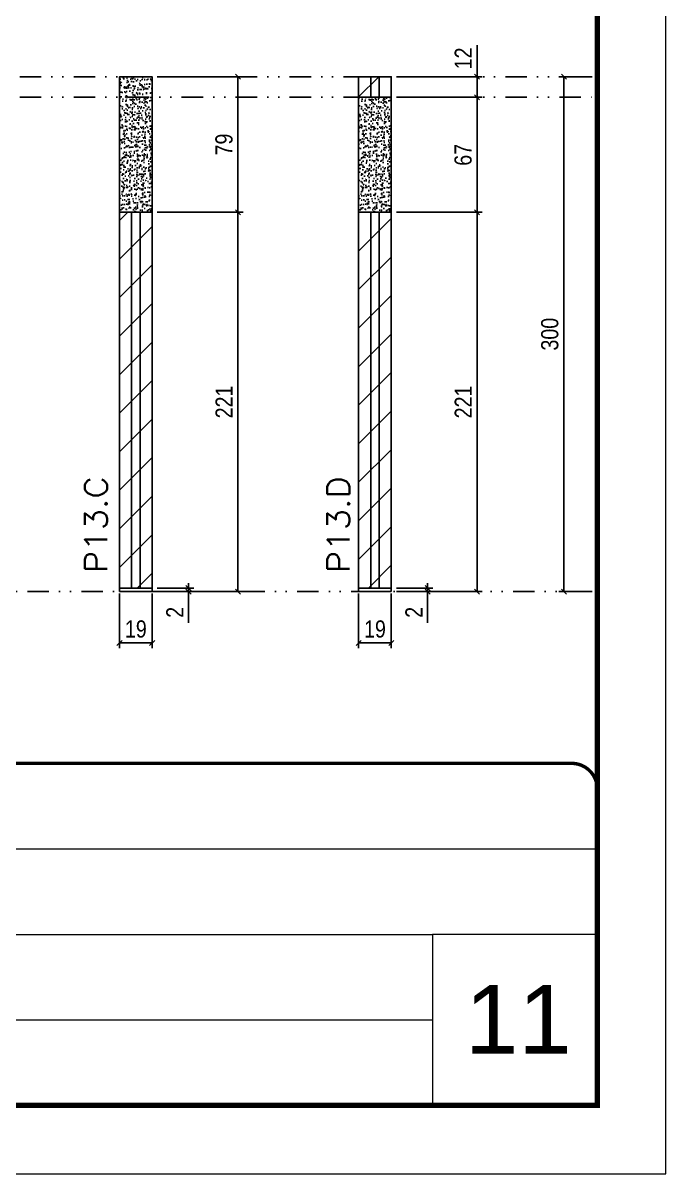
# Model space of a CAD drawing. Extents: x 14400 to 20667, y -21631 to 6985.
# Drawn here: x 18707 to 19082, y 3638 to 4308 of the extents above; entities that cross this region are included whole.
import ezdxf

# ---------------------------------------------------------------- set-up
doc = ezdxf.new("R2010")
doc.units = 0
for name, pattern in [('CONTINUO', [0]), ('DASHED', [0.75, 0.5, -0.25]), ('DIVIDE2', [0.625, 0.25, -0.125, 0, -0.125, 0, -0.125])]:
    doc.linetypes.add(name, pattern=pattern)
for name, color, linetype, lineweight in [('CARIMBO', 255, 'Continuous', 9), ('Folhas', 255, 'Continuous', 9), ('Hachura', 251, 'Continuous', 9), ('SARRAFO DE PRESSAO', 251, 'DASHED', 9), ('Texto Seção', 7, 'Continuous', 15)]:
    doc.layers.add(name, color=color, linetype=linetype, lineweight=lineweight)
for name, color, linetype in [('COTA', 241, 'Continuous'), ('Nível', 160, 'Continuous'), ('Painéis', 200, 'Continuous'), ('SARR_2.2x7', 40, 'Continuous')]:
    doc.layers.add(name, color=color, linetype=linetype)
doc.styles.add('ARIAL', font='arial.ttf')
doc.styles.add('COTA TECNICA', font='techl___.ttf', dxfattribs={"height": 10})
doc.styles.add('COTA TECNICA-50', font='techl___.ttf', dxfattribs={"height": 10})
doc.styles.add('REGUA-120', font='ROMANS.shx', dxfattribs={"height": 15})
doc.dimstyles.new('COTA PAINEL-50', dxfattribs={"dimtxt": 10, "dimasz": 3, "dimexe": 3, "dimexo": 3, "dimgap": 3, "dimtad": 1, "dimdec": 1, "dimzin": 12, "dimdsep": 46, "dimtxsty": 'COTA TECNICA-50', "dimblk1": 'OBLIQUE', "dimblk2": 'OBLIQUE', "dimsah": 1, "dimcen": 0.9, "dimclrd": 4, "dimclre": 4, "dimclrt": 240, "dimadec": 1, "dimazin": 3, "dimtfac": 1, "dimtdec": 1, "dimtmove": 0, "dimatfit": 3, "dimfxl": 1, "dimtolj": 1, "dimtzin": 12, "dimarcsym": 0})
doc.dimstyles.new('PAINEL', dxfattribs={"dimtxt": 10, "dimasz": 3, "dimexe": 3, "dimexo": 3, "dimgap": 3, "dimtad": 1, "dimdec": 1, "dimzin": 12, "dimdsep": 46, "dimtxsty": 'COTA TECNICA', "dimblk1": 'OBLIQUE', "dimblk2": 'OBLIQUE', "dimsah": 1, "dimcen": 0.9, "dimclrd": 4, "dimclre": 4, "dimclrt": 240, "dimadec": 1, "dimazin": 3, "dimtfac": 1, "dimtdec": 1, "dimtmove": 0, "dimatfit": 3, "dimfxl": 1, "dimtolj": 1, "dimtzin": 12, "dimarcsym": 0})

# ---------------------------------------------------------------- blocks, each defined once
blk = doc.blocks.new('9999999999')
at = {"color": 30, "linetype": 'CONTINUO'}
for p, q in [((98564.56, 34379.64), (99583.98, 34379.64)), ((98564.56, 34329.83), (99487.98, 34329.83)), ((99583.98, 34329.83), (99487.98, 34329.83)), ((99487.98, 34329.83), (99487.98, 34230.21)), ((98564.56, 34280.02), (99487.98, 34280.02))]:
    blk.add_line(p, q, dxfattribs=at)
at = {"color": 30, "linetype": 'CONTINUO', "const_width": 2}
blk.add_lwpolyline([(99583.98, 34230.21), (99583.98, 34414.45, 0.414214), (99568.98, 34429.45), (98228.98, 34429.45, 0.414214), (98213.98, 34414.45), (98213.98, 34245.21, 0.414214), (98228.98, 34230.21), (99583.98, 34230.21)], format="xyb", dxfattribs=at)
at = {"layer": 'Folhas'}
blk.add_lwpolyline([(98138.98, 34190.21), (99623.98, 34190.21), (99623.98, 35240.21), (98138.98, 35240.21)], close=True, dxfattribs=at)
at = {"layer": 'Folhas', "color": 30, "const_width": 3}
blk.add_lwpolyline([(98213.98, 34230.21), (99583.98, 34230.21), (99583.98, 35200.21), (98213.98, 35200.21)], close=True, dxfattribs=at)
blk = doc.blocks.new('_Oblique')
at = {"color": 0, "linetype": 'ByBlock', "lineweight": -2}
blk.add_line((-0.5, -0.5), (0.5, 0.5), dxfattribs=at)
blk = doc.blocks.new('*D734')
at = {"layer": 'COTA', "color": 4, "lineweight": -2, "transparency": 16777216}
for p, q in [((19038.97, 4276.86), (19019.51, 4276.86)), ((19022.51, 3976.86), (19022.51, 4276.86)), ((19038.97, 3976.86), (19019.51, 3976.86))]:
    blk.add_line(p, q, dxfattribs=at)
at = {"layer": 'Defpoints', "color": 0, "transparency": 16777216}
for p in [(19022.51, 4276.86), (19041.97, 4276.86), (19041.97, 3976.86)]:
    blk.add_point(p, dxfattribs=at)
at = {"layer": 'COTA', "color": 4, "lineweight": -2, "transparency": 16777216, "xscale": 3, "yscale": 3, "zscale": 3}
for p, rotation in [((19022.51, 4276.86), 90), ((19022.51, 3976.86), 270)]:
    blk.add_blockref('_Oblique', p, dxfattribs=dict(at, rotation=rotation))
at = {"layer": 'COTA', "color": 240, "transparency": 16777216, "insert": (19014.29, 4126.86), "char_height": 10, "attachment_point": 5, "rotation": 90, "style": 'COTA TECNICA'}
blk.add_mtext('\\A1;300', dxfattribs=at)
blk = doc.blocks.new('*D1088')
at = {"layer": 'COTA', "color": 4, "lineweight": -2, "transparency": 16777216}
for p, q in [((18763.54, 3975.86), (18763.54, 3943.97)), ((18782.54, 3975.86), (18782.54, 3943.97)), ((18763.54, 3946.97), (18782.54, 3946.97))]:
    blk.add_line(p, q, dxfattribs=at)
at = {"layer": 'Defpoints', "color": 0, "transparency": 16777216}
for p in [(18763.54, 3978.86), (18782.54, 3978.86), (18782.54, 3946.97)]:
    blk.add_point(p, dxfattribs=at)
at = {"layer": 'COTA', "color": 4, "lineweight": -2, "transparency": 16777216, "xscale": 3, "yscale": 3, "zscale": 3, "rotation": 180}
blk.add_blockref('_Oblique', (18763.54, 3946.97), dxfattribs=at)
at = {"layer": 'COTA', "color": 4, "lineweight": -2, "transparency": 16777216, "xscale": 3, "yscale": 3, "zscale": 3}
blk.add_blockref('_Oblique', (18782.54, 3946.97), dxfattribs=at)
at = {"layer": 'COTA', "color": 240, "transparency": 16777216, "insert": (18773.04, 3955.05), "char_height": 10, "attachment_point": 5, "style": 'COTA TECNICA'}
blk.add_mtext('\\A1;19', dxfattribs=at)
blk = doc.blocks.new('*D1089')
at = {"layer": 'COTA', "color": 4, "lineweight": -2, "transparency": 16777216}
for p, q in [((18785.54, 3978.86), (18806.74, 3978.86)), ((18785.54, 3976.86), (18806.74, 3976.86)), ((18803.74, 3978.86), (18803.74, 3981.86)), ((18803.74, 3978.86), (18803.74, 3976.86)), ((18803.74, 3976.86), (18803.74, 3958.75))]:
    blk.add_line(p, q, dxfattribs=at)
at = {"layer": 'Defpoints', "color": 0, "transparency": 16777216}
for p in [(18782.54, 3978.86), (18782.54, 3976.86), (18803.74, 3978.86)]:
    blk.add_point(p, dxfattribs=at)
at = {"layer": 'COTA', "color": 4, "lineweight": -2, "transparency": 16777216, "xscale": 3, "yscale": 3, "zscale": 3}
for p, rotation in [((18803.74, 3978.86), 270), ((18803.74, 3976.86), 90)]:
    blk.add_blockref('_Oblique', p, dxfattribs=dict(at, rotation=rotation))
at = {"layer": 'COTA', "color": 240, "transparency": 16777216, "insert": (18795.74, 3964.8), "char_height": 10, "attachment_point": 5, "rotation": 90, "style": 'COTA TECNICA-50'}
blk.add_mtext('\\A1;2', dxfattribs=at)
blk = doc.blocks.new('*D1090')
at = {"layer": 'COTA', "color": 4, "lineweight": -2, "transparency": 16777216}
for p, q in [((18785.54, 4197.86), (18835.53, 4197.86)), ((18832.53, 3976.86), (18832.53, 4197.86)), ((18785.54, 3976.86), (18835.53, 3976.86))]:
    blk.add_line(p, q, dxfattribs=at)
at = {"layer": 'Defpoints', "color": 0, "transparency": 16777216}
for p in [(18782.54, 4197.86), (18832.53, 4197.86), (18782.54, 3976.86)]:
    blk.add_point(p, dxfattribs=at)
at = {"layer": 'COTA', "color": 4, "lineweight": -2, "transparency": 16777216, "xscale": 3, "yscale": 3, "zscale": 3}
for p, rotation in [((18832.53, 4197.86), 90), ((18832.53, 3976.86), 270)]:
    blk.add_blockref('_Oblique', p, dxfattribs=dict(at, rotation=rotation))
at = {"layer": 'COTA', "color": 240, "transparency": 16777216, "insert": (18824.47, 4087.36), "char_height": 10, "attachment_point": 5, "rotation": 90, "style": 'COTA TECNICA-50'}
blk.add_mtext('\\A1;221', dxfattribs=at)
blk = doc.blocks.new('*D1091')
at = {"layer": 'COTA', "color": 4, "lineweight": -2, "transparency": 16777216}
for p, q in [((18785.54, 4276.86), (18835.53, 4276.86)), ((18832.53, 4197.86), (18832.53, 4276.86)), ((18785.54, 4197.86), (18835.53, 4197.86))]:
    blk.add_line(p, q, dxfattribs=at)
at = {"layer": 'Defpoints', "color": 0, "transparency": 16777216}
for p in [(18782.54, 4276.86), (18832.53, 4276.86), (18782.54, 4197.86)]:
    blk.add_point(p, dxfattribs=at)
at = {"layer": 'COTA', "color": 4, "lineweight": -2, "transparency": 16777216, "xscale": 3, "yscale": 3, "zscale": 3}
for p, rotation in [((18832.53, 4276.86), 90), ((18832.53, 4197.86), 270)]:
    blk.add_blockref('_Oblique', p, dxfattribs=dict(at, rotation=rotation))
at = {"layer": 'COTA', "color": 240, "transparency": 16777216, "insert": (18824.43, 4237.36), "char_height": 10, "attachment_point": 5, "rotation": 90, "style": 'COTA TECNICA'}
blk.add_mtext('\\A1;79', dxfattribs=at)
blk = doc.blocks.new('*D1092')
at = {"layer": 'COTA', "color": 4, "lineweight": -2, "transparency": 16777216}
for p, q in [((18902.88, 3975.86), (18902.88, 3943.97)), ((18921.88, 3975.86), (18921.88, 3943.97)), ((18902.88, 3946.97), (18921.88, 3946.97))]:
    blk.add_line(p, q, dxfattribs=at)
at = {"layer": 'Defpoints', "color": 0, "transparency": 16777216}
for p in [(18902.88, 3978.86), (18921.88, 3978.86), (18921.88, 3946.97)]:
    blk.add_point(p, dxfattribs=at)
at = {"layer": 'COTA', "color": 4, "lineweight": -2, "transparency": 16777216, "xscale": 3, "yscale": 3, "zscale": 3, "rotation": 180}
blk.add_blockref('_Oblique', (18902.88, 3946.97), dxfattribs=at)
at = {"layer": 'COTA', "color": 4, "lineweight": -2, "transparency": 16777216, "xscale": 3, "yscale": 3, "zscale": 3}
blk.add_blockref('_Oblique', (18921.88, 3946.97), dxfattribs=at)
at = {"layer": 'COTA', "color": 240, "transparency": 16777216, "insert": (18912.38, 3955.05), "char_height": 10, "attachment_point": 5, "style": 'COTA TECNICA'}
blk.add_mtext('\\A1;19', dxfattribs=at)
blk = doc.blocks.new('*D1093')
at = {"layer": 'COTA', "color": 4, "lineweight": -2, "transparency": 16777216}
for p, q in [((18924.88, 3978.86), (18946.08, 3978.86)), ((18924.88, 3976.86), (18946.08, 3976.86)), ((18943.08, 3978.86), (18943.08, 3981.86)), ((18943.08, 3978.86), (18943.08, 3976.86)), ((18943.08, 3976.86), (18943.08, 3958.75))]:
    blk.add_line(p, q, dxfattribs=at)
at = {"layer": 'Defpoints', "color": 0, "transparency": 16777216}
for p in [(18921.88, 3978.86), (18921.88, 3976.86), (18943.08, 3978.86)]:
    blk.add_point(p, dxfattribs=at)
at = {"layer": 'COTA', "color": 4, "lineweight": -2, "transparency": 16777216, "xscale": 3, "yscale": 3, "zscale": 3}
for p, rotation in [((18943.08, 3978.86), 270), ((18943.08, 3976.86), 90)]:
    blk.add_blockref('_Oblique', p, dxfattribs=dict(at, rotation=rotation))
at = {"layer": 'COTA', "color": 240, "transparency": 16777216, "insert": (18935.08, 3964.8), "char_height": 10, "attachment_point": 5, "rotation": 90, "style": 'COTA TECNICA-50'}
blk.add_mtext('\\A1;2', dxfattribs=at)
blk = doc.blocks.new('*D1094')
at = {"layer": 'COTA', "color": 4, "lineweight": -2, "transparency": 16777216}
for p, q in [((18924.88, 4197.86), (18974.87, 4197.86)), ((18971.87, 3976.86), (18971.87, 4197.86)), ((18924.88, 3976.86), (18974.87, 3976.86))]:
    blk.add_line(p, q, dxfattribs=at)
at = {"layer": 'Defpoints', "color": 0, "transparency": 16777216}
for p in [(18921.88, 4197.86), (18971.87, 4197.86), (18921.88, 3976.86)]:
    blk.add_point(p, dxfattribs=at)
at = {"layer": 'COTA', "color": 4, "lineweight": -2, "transparency": 16777216, "xscale": 3, "yscale": 3, "zscale": 3}
for p, rotation in [((18971.87, 4197.86), 90), ((18971.87, 3976.86), 270)]:
    blk.add_blockref('_Oblique', p, dxfattribs=dict(at, rotation=rotation))
at = {"layer": 'COTA', "color": 240, "transparency": 16777216, "insert": (18963.82, 4087.36), "char_height": 10, "attachment_point": 5, "rotation": 90, "style": 'COTA TECNICA-50'}
blk.add_mtext('\\A1;221', dxfattribs=at)
blk = doc.blocks.new('*D1095')
at = {"layer": 'COTA', "color": 4, "lineweight": -2, "transparency": 16777216}
for p, q in [((18924.88, 4264.86), (18974.87, 4264.86)), ((18971.87, 4197.86), (18971.87, 4264.86)), ((18924.88, 4197.86), (18974.87, 4197.86))]:
    blk.add_line(p, q, dxfattribs=at)
at = {"layer": 'Defpoints', "color": 0, "transparency": 16777216}
for p in [(18921.88, 4264.86), (18971.87, 4264.86), (18921.88, 4197.86)]:
    blk.add_point(p, dxfattribs=at)
at = {"layer": 'COTA', "color": 4, "lineweight": -2, "transparency": 16777216, "xscale": 3, "yscale": 3, "zscale": 3}
for p, rotation in [((18971.87, 4264.86), 90), ((18971.87, 4197.86), 270)]:
    blk.add_blockref('_Oblique', p, dxfattribs=dict(at, rotation=rotation))
at = {"layer": 'COTA', "color": 240, "transparency": 16777216, "insert": (18963.77, 4231.36), "char_height": 10, "attachment_point": 5, "rotation": 90, "style": 'COTA TECNICA'}
blk.add_mtext('\\A1;67', dxfattribs=at)
blk = doc.blocks.new('*D1096')
at = {"layer": 'COTA', "color": 4, "lineweight": -2, "transparency": 16777216}
for p, q in [((18971.87, 4276.86), (18971.87, 4295.17)), ((18924.88, 4276.86), (18974.87, 4276.86)), ((18971.87, 4264.86), (18971.87, 4276.86)), ((18924.88, 4264.86), (18974.87, 4264.86))]:
    blk.add_line(p, q, dxfattribs=at)
at = {"layer": 'Defpoints', "color": 0, "transparency": 16777216}
for p in [(18921.88, 4276.86), (18971.87, 4276.86), (18921.88, 4264.86)]:
    blk.add_point(p, dxfattribs=at)
at = {"layer": 'COTA', "color": 4, "lineweight": -2, "transparency": 16777216, "xscale": 3, "yscale": 3, "zscale": 3}
for p, rotation in [((18971.87, 4276.86), 90), ((18971.87, 4264.86), 270)]:
    blk.add_blockref('_Oblique', p, dxfattribs=dict(at, rotation=rotation))
at = {"layer": 'COTA', "color": 240, "transparency": 16777216, "insert": (18963.82, 4287.52), "char_height": 10, "attachment_point": 5, "rotation": 90, "style": 'COTA TECNICA'}
blk.add_mtext('\\A1;12', dxfattribs=at)

msp = doc.modelspace()

# ---------------------------------------------------------------- hatches: boundary and pattern name
at = {"layer": 'COTA'}
h = msp.add_hatch(dxfattribs=at)
h.set_pattern_fill('AR-CONC', color=256, scale=0.03)
h.set_pattern_definition([(50, (23.4895, -28), (5.4655401, -0.4781726), [0.5715, -6.2865]), (355, (23.4895, -28), (-1.0573026, 5.7317054), [0.4572, -5.0292175]), (100.451445, (23.945, -28.04), (4.4082374, 5.2535326), [0.4857003, -5.3427073]), (46.1842, (23.4895, -26.476), (8.1323712, -1.2612698), [0.85725, -9.42975]), (96.635558, (24.167, -26.581), (7.122124, 7.4227837), [0.7285507, -8.0140682]), (351.18415, (23.4895, -26.476), (7.122124, 7.4227837), [0.685799, -7.543792]), (21, (24.2515, -26.857), (4.5484317, -3.0679559), [0.5715, -6.2865]), (326, (24.2515, -26.857), (1.8540609, 5.525639), [0.4572, -5.0292]), (71.451445, (24.6306, -27.1127), (6.4024926, 2.457683), [0.4857003, -5.3426981]), (37.5, (23.4895, -28), (0.0926581, 2.53665117), [0, -4.96824, 0, -5.1054, 0, -5.04825]), (7.5, (23.4895, -28), (2.00458988, 3.00541724), [0, -2.91084, 0, -4.85394, 0, -1.92405]), (327.5, (21.7903, -28), (4.06771786, -0.17186232), [0, -1.905, 0, -5.9436, 0, -7.8867]), (317.5, (21.0283, -28), (4.44387544, 0.7627947), [0, -2.4765, 0, -3.94716, 0, -5.6007])])
h.paths.add_polyline_path([(18782.54, 4276.86), (18763.54, 4276.86), (18763.54, 4197.86), (18782.54, 4197.86)])
h = msp.add_hatch(dxfattribs=at)
h.set_pattern_fill('AR-CONC', color=256, scale=0.03)
h.set_pattern_definition([(50, (162.8313, -28), (5.4655401, -0.4781726), [0.5715, -6.2865]), (355, (162.8313, -28), (-1.0573026, 5.7317054), [0.4572, -5.0292175]), (100.451445, (163.287, -28.04), (4.4082374, 5.2535326), [0.4857003, -5.3427073]), (46.1842, (162.831, -26.476), (8.1323712, -1.2612698), [0.85725, -9.42975]), (96.635558, (163.509, -26.581), (7.122124, 7.4227837), [0.7285507, -8.0140682]), (351.18415, (162.831, -26.476), (7.122124, 7.4227837), [0.685799, -7.543792]), (21, (163.5933, -26.857), (4.5484317, -3.0679559), [0.5715, -6.2865]), (326, (163.5933, -26.857), (1.8540609, 5.525639), [0.4572, -5.0292]), (71.451445, (163.9724, -27.1127), (6.4024926, 2.457683), [0.4857003, -5.3426981]), (37.5, (162.8313, -28), (0.0926581, 2.53665117), [0, -4.96824, 0, -5.1054, 0, -5.04825]), (7.5, (162.8313, -28), (2.00458988, 3.00541724), [0, -2.91084, 0, -4.85394, 0, -1.92405]), (327.5, (161.132, -28), (4.06771786, -0.17186232), [0, -1.905, 0, -5.9436, 0, -7.8867]), (317.5, (160.37, -28), (4.44387544, 0.7627947), [0, -2.4765, 0, -3.94716, 0, -5.6007])])
h.paths.add_polyline_path([(18921.88, 4264.86), (18902.88, 4264.86), (18902.88, 4197.86), (18921.88, 4197.86)])
at = {"layer": 'Hachura', "linetype": 'ByBlock'}
h = msp.add_hatch(dxfattribs=at)
h.set_pattern_fill('ANSI31', color=256, scale=5)
h.paths.add_polyline_path([(18782.54, 4197.86), (18763.54, 4197.86), (18763.54, 3978.86), (18782.54, 3978.86)])
h.paths.add_polyline_path([(18921.88, 4197.86), (18902.88, 4197.86), (18902.88, 3978.86), (18921.88, 3978.86)])
h.paths.add_polyline_path([(18921.88, 4276.86), (18902.88, 4276.86), (18902.88, 4264.86), (18921.88, 4264.86)])

# ---------------------------------------------------------------- linework, layer by layer
at = {"layer": 'COTA'}
for points in [[(18763.54, 4197.86), (18782.54, 4197.86), (18782.54, 4276.86), (18763.54, 4276.86)], [(18902.88, 4197.86), (18921.88, 4197.86), (18921.88, 4264.86), (18902.88, 4264.86)]]:
    msp.add_lwpolyline(points, close=True, dxfattribs=at)
at = {"layer": 'Nível', "color": 4, "linetype": 'DIVIDE2', "ltscale": 50}
for p, q in [((18139.28, 4276.86), (19041.97, 4276.86)), ((18139.28, 4264.86), (19041.97, 4264.86)), ((17671.97, 3976.86), (19041.97, 3976.86))]:
    msp.add_line(p, q, dxfattribs=at)
at = {"layer": 'Painéis'}
for p, q in [((18763.54, 4197.86), (18763.54, 3978.86)), ((18763.54, 4197.86), (18782.54, 4197.86)), ((18782.54, 4197.86), (18782.54, 3978.86)), ((18902.88, 4197.86), (18902.88, 3978.86)), ((18902.88, 4197.86), (18921.88, 4197.86)), ((18921.88, 4197.86), (18921.88, 3978.86)), ((18763.54, 3978.86), (18782.54, 3978.86)), ((18763.54, 3976.86), (18763.54, 3978.86)), ((18782.54, 3976.86), (18763.54, 3976.86)), ((18782.54, 3978.86), (18782.54, 3976.86)), ((18902.88, 3978.86), (18921.88, 3978.86)), ((18902.88, 3976.86), (18902.88, 3978.86)), ((18921.88, 3976.86), (18902.88, 3976.86)), ((18921.88, 3978.86), (18921.88, 3976.86))]:
    msp.add_line(p, q, dxfattribs=at)
msp.add_lwpolyline([(18902.88, 4264.86), (18921.88, 4264.86), (18921.88, 4276.86), (18902.88, 4276.86)], close=True, dxfattribs=at)
at = {"layer": 'SARR_2.2x7'}
for p, q in [((18909.88, 4264.86), (18909.88, 4276.86)), ((18914.88, 4264.86), (18914.88, 4276.86)), ((18770.54, 4197.86), (18770.54, 3978.86)), ((18775.54, 4197.86), (18775.54, 3978.86)), ((18909.88, 4197.86), (18909.88, 3978.86)), ((18914.88, 4197.86), (18914.88, 3978.86))]:
    msp.add_line(p, q, dxfattribs=at)

# ---------------------------------------------------------------- block references
at = {"layer": 'SARRAFO DE PRESSAO', "color": 6, "linetype": 'ByBlock'}
msp.add_blockref('9999999999', (-80542.01, -30552.63), dxfattribs=at)

# ---------------------------------------------------------------- texts
at = {"layer": 'CARIMBO', "style": 'ARIAL'}
msp.add_text('11', height=40, dxfattribs=at).set_placement((18964.83, 3707.72))
at = {"layer": 'Texto Seção', "style": 'REGUA-120', "width": 1.1}
for s, p in [('P13.C', (18756.29, 3987.62)), ('P13.D', (18897.62, 3987.62))]:
    msp.add_text(s, height=13, rotation=90, dxfattribs=at).set_placement(p)

# ---------------------------------------------------------------- dimensions: what is measured, and where the dimension line sits
at = {"layer": 'COTA'}
for base, p1, p2, dimstyle, picture, middle in [((18971.87, 4276.86), (18921.88, 4264.86), (18921.88, 4276.86), 'PAINEL', '*D1096', (18963.82, 4287.52)), ((18832.53, 4276.86), (18782.54, 4197.86), (18782.54, 4276.86), 'PAINEL', '*D1091', (18824.43, 4237.36)), ((19022.51, 4276.86), (19041.97, 3976.86), (19041.97, 4276.86), 'PAINEL', '*D734', (19014.29, 4126.86)), ((18971.87, 4264.86), (18921.88, 4197.86), (18921.88, 4264.86), 'PAINEL', '*D1095', (18963.77, 4231.36)), ((18832.53, 4197.86), (18782.54, 3976.86), (18782.54, 4197.86), 'COTA PAINEL-50', '*D1090', (18824.47, 4087.36)), ((18971.87, 4197.86), (18921.88, 3976.86), (18921.88, 4197.86), 'COTA PAINEL-50', '*D1094', (18963.82, 4087.36))]:
    dim = msp.add_linear_dim(base=base, p1=p1, p2=p2, angle=90, dimstyle=dimstyle, dxfattribs=at)
    dim.commit()
    dim.dimension.update_dxf_attribs({"geometry": picture, "text_midpoint": middle})
for base, p1, p2, picture, middle in [((18782.54, 3946.97), (18763.54, 3978.86), (18782.54, 3978.86), '*D1088', (18773.04, 3955.05)), ((18921.88, 3946.97), (18902.88, 3978.86), (18921.88, 3978.86), '*D1092', (18912.38, 3955.05))]:
    dim = msp.add_linear_dim(base=base, p1=p1, p2=p2, dimstyle='PAINEL', override={"dimarcsym": 2}, dxfattribs=at)
    dim.commit()
    dim.dimension.update_dxf_attribs({"geometry": picture, "text_midpoint": middle})
for base, p1, p2, picture, middle in [((18803.74, 3978.86), (18782.54, 3976.86), (18782.54, 3978.86), '*D1089', (18803.74, 3964.8)), ((18943.08, 3978.86), (18921.88, 3976.86), (18921.88, 3978.86), '*D1093', (18943.08, 3964.8))]:
    dim = msp.add_linear_dim(base=base, p1=p1, p2=p2, angle=90, dimstyle='COTA PAINEL-50', dxfattribs=at)
    dim.commit()
    dim.dimension.update_dxf_attribs({"geometry": picture, "text_midpoint": middle, "dimtype": 160})

doc.saveas('drawing.dxf')
